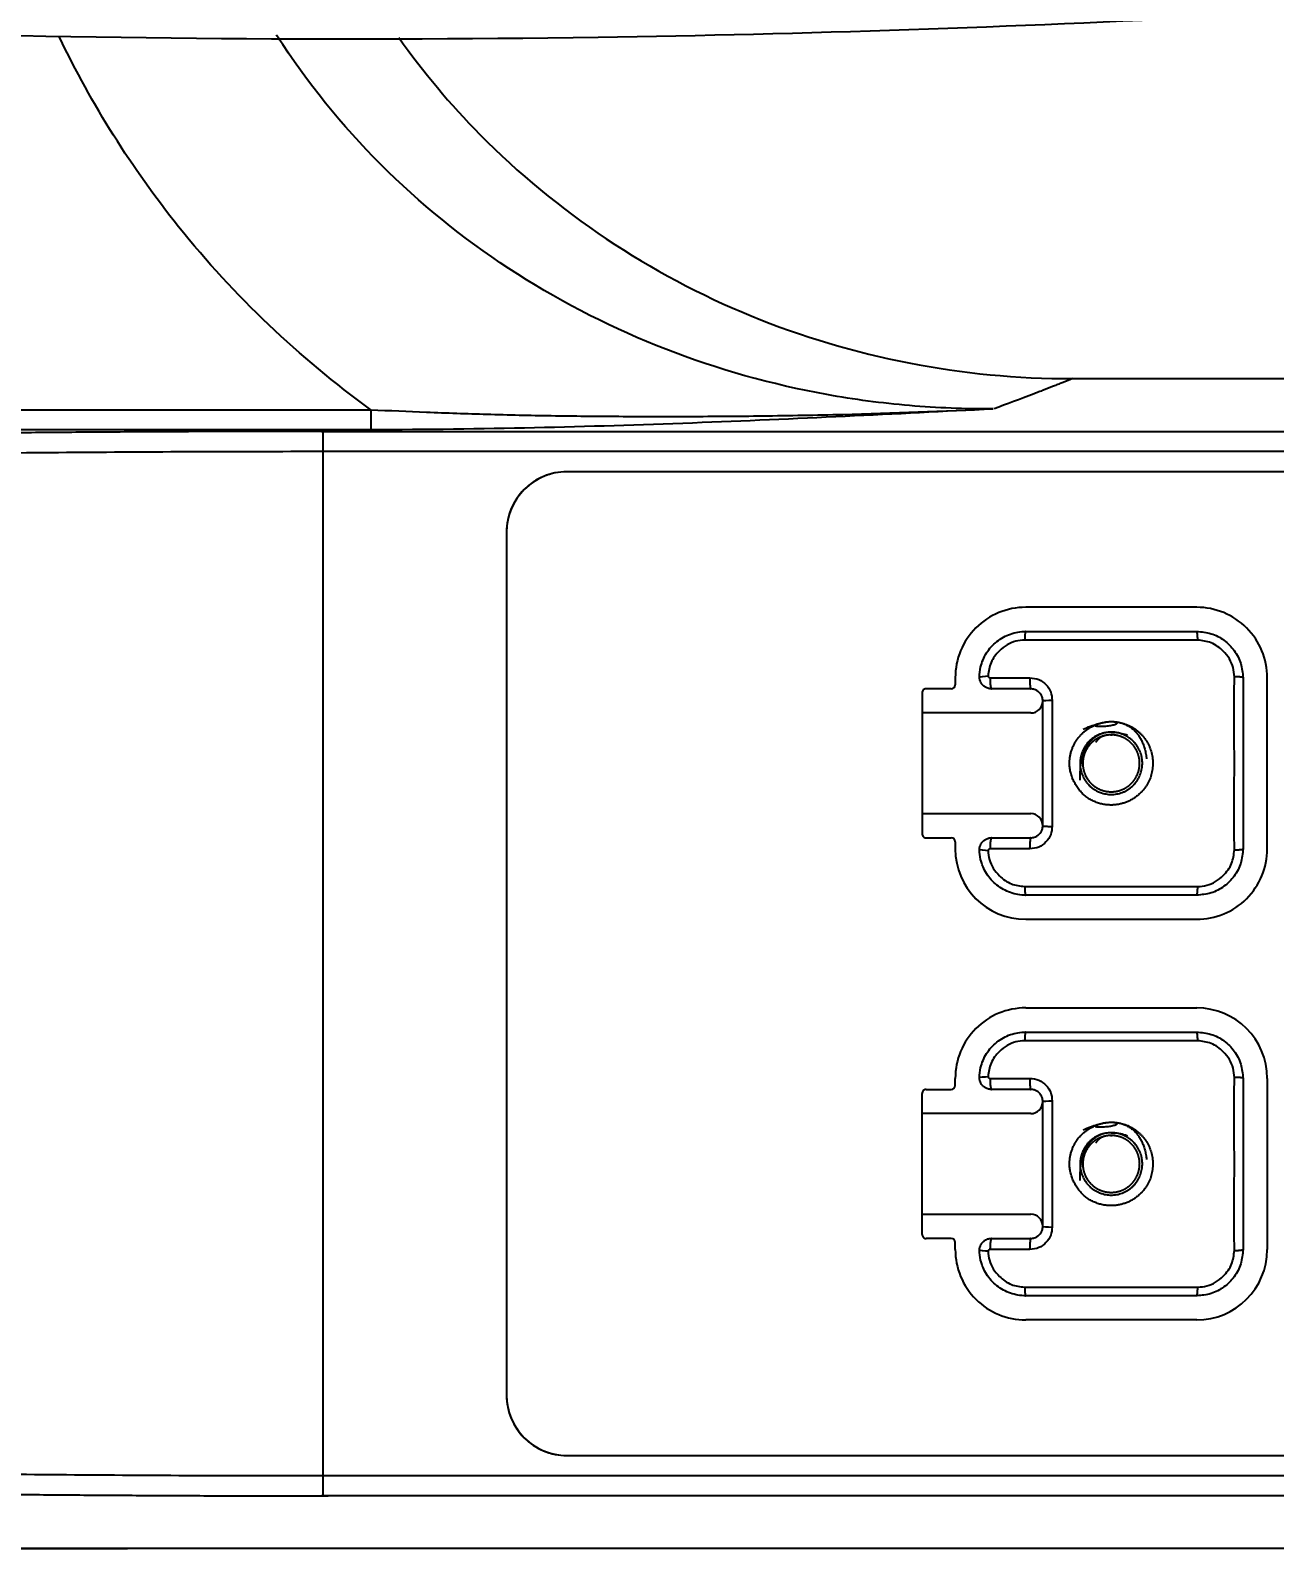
# Model space of a CAD drawing. Header units: millimetres. Extents: x -87 to 534, y -466 to 274.
# Drawn here: x 151.9 to 213.8, y -261.8 to -186.4 of the extents above; entities that cross this region are included whole.
import ezdxf

# ---------------------------------------------------------------- set-up
doc = ezdxf.new("R2010")
doc.units = ezdxf.units.MM
doc.header["$MEASUREMENT"] = 0
doc.layers.add('1', color=7, linetype='Continuous')
doc.layers.add('______', color=7, linetype='Continuous')
doc.styles.add('______', font='gulim_1.ttc')
doc.dimstyles.new('____ ______ 01', dxfattribs={"dimscale": 10, "dimtxt": 1, "dimasz": 1, "dimexe": 0.5, "dimexo": 0.5, "dimgap": 0.09, "dimtad": 1, "dimtoh": 1, "dimzin": 1, "dimdsep": 46, "dimtxsty": '______', "dimcen": 0.5, "dimazin": 0, "dimtfac": 1, "dimtdec": 4, "dimtix": 1, "dimtmove": 0, "dimatfit": 3, "dimfxl": 0, "dimtolj": 1, "dimtzin": 1, "dimarcsym": 0})

# ---------------------------------------------------------------- blocks, each defined once
blk = doc.blocks.new('*D2')
at = {"layer": '______', "color": 0, "lineweight": -2}
for p, q in [((141.5493859263009, 192.1530014738186), (-79.45061407369911, 192.1530014738186)), ((-74.45061407369911, 182.1530014738186), (-74.45061407369914, -251.7967063553381)), ((341.8680681089468, -261.7967063553381), (-79.45061407369914, -261.7967063553381))]:
    blk.add_line(p, q, dxfattribs=at)
at = {"layer": '______', "color": 0}
for points in [[(-72.78394740703244, 182.1530014738186), (-76.11728074036579, 182.1530014738186), (-74.45061407369911, 192.1530014738186)], [(-76.11728074036581, -251.7967063553381), (-72.78394740703247, -251.7967063553381), (-74.45061407369914, -261.7967063553381)]]:
    blk.add_solid(points, dxfattribs=at)
at = {"layer": 'Defpoints', "color": 0}
for p in [(146.5493859263009, 192.1530014738186), (-74.45061407369914, -261.7967063553381), (346.8680681089468, -261.7967063553381)]:
    blk.add_point(p, dxfattribs=at)
at = {"layer": '______', "color": 0, "insert": (-80.48061407369913, -34.82185244075973), "char_height": 10, "attachment_point": 5, "rotation": 90, "style": '______'}
blk.add_mtext('\\A1;453.95', dxfattribs=at)

msp = doc.modelspace()

# ---------------------------------------------------------------- linework, layer by layer
at = {"layer": '1', "color": 157}
for p, q in [((203.7347176434621, -203.6805548014263), (346.8680385927501, -203.680343400122)), ((113.2511983052668, -205.2249609704215), (168.8751382047697, -205.2249327204488)), ((168.8751319393809, -205.2249327203865), (168.8751319393809, -206.2194546157566)), ((168.8751330974246, -206.2194546158087), (113.251193197922, -206.2194828657815)), ((166.485718953915, -206.3005455109568), (342.0222379503512, -206.3004563604599)), ((166.4857201280333, -206.3005455109021), (166.4857201280333, -207.305012625224)), ((342.0222327919321, -207.3049234747706), (166.4857137954962, -207.3050126252675)), ((166.4857137954964, -207.3050126252675), (166.4857396296468, -258.1722203523585)), ((342.0222092003742, -208.3049234747848), (178.6144397486987, -208.3050064654008)), ((175.6144412723811, -211.3050079890155), (175.6144630435365, -254.1722157161146)), ((175.6144450329275, -211.3050079890295), (175.6144668040833, -254.1722157161284)), ((209.9125857426088, -215.037628692659), (201.4125857427759, -215.0375754182476)), ((197.9125638062976, -218.5375574340165), (197.9125616126701, -218.8875534816495)), ((213.4125105316064, -227.0376506289456), (213.4125638060177, -218.5376506291125)), ((196.2625591056712, -219.2875431401385), (196.2625152326264, -226.2875431400005)), ((197.7125603591585, -219.0875522281297), (196.462560359183, -219.0875443936575)), ((201.6625528379991, -220.2875769850389), (196.2625528380934, -220.2875431401187)), ((196.2625215002045, -225.2875431400205), (201.6625215000868, -225.2875769849406)), ((196.4625139791071, -226.4875443935125), (197.7125139790824, -226.4875522279847)), ((197.9125127255631, -226.6875534814965), (197.9125105318863, -227.0375574338495)), ((201.4124885953199, -230.5375754179427), (209.9124885951528, -230.537628692354)), ((201.4126779853775, -234.9375754192165), (209.9126779852108, -234.9376286936279)), ((196.4626526017846, -238.9875443946263), (197.7126526017601, -238.9875522290986)), ((197.9126538552716, -238.7875534826185), (197.912656048924, -238.4375534826255)), ((213.4126560486195, -238.4376506300815), (213.4126027742082, -246.9376506299145)), ((196.2626074752284, -246.1875431409695), (196.262651348273, -239.1875431411075)), ((201.6626450806009, -240.1875769860078), (196.2626450806952, -240.1875431410876)), ((196.2626137428063, -245.1875431409894), (201.6626137426883, -245.1875769859097)), ((197.7126062216842, -246.3875522289536), (196.4626062217089, -246.3875443944813)), ((197.9126027745124, -246.9375534824585), (197.9126049681647, -246.5875534824655)), ((209.9125808377546, -250.4376286933239), (201.4125808379213, -250.4375754189125)), ((178.6144645671002, -257.1722141924965), (342.0222340187761, -257.1721312018806)), ((166.4857396296468, -258.172220352368), (342.0222586260829, -258.172131201871)), ((166.4857459621835, -258.172220352312), (166.4857459621835, -259.1766003194424)), ((342.0222648047882, -259.1765983161995), (166.4857458083518, -259.1766874666964)), ((346.868068108947, -261.7967063553344), (156.7836775927856, -261.7966186874444))]:
    msp.add_line(p, q, dxfattribs=at)
for centre, radius, start, end in [((178.6144412741255, -211.3050064653448), 3, 90, 179.9999999998643), ((178.6144450364525, -211.3050064570767), 3, 90.00038820480353, 180.0003882048611), ((201.4125638062537, -218.5375754181786), 3.50000000000004, 89.9996408942531, 179.9997055952708), ((209.9125638060864, -218.5376286925896), 3.499999999999947, 359.9996408942271, 89.99964089423868), ((196.4625591078493, -219.2875443850132), 0.2, 89.99999998876373, 180.0000000001629), ((197.7125616147578, -218.887552219509), 0.2, 270.0000000112688, 359.9999999999918), ((201.6625566003077, -219.6875769763946), 0.600000000000001, 270.0000000011155, 0), ((201.662517741325, -225.887576976029), 0.600000000000001, 9.282130782383217e-10, 90.00000000112091), ((196.4625152348046, -226.2875443846012), 0.2, 179.9999999998616, 270.0000000112444), ((197.7125127276508, -226.6875522190495), 0.2, 0, 89.99999998876373), ((201.4125105318421, -227.0375754180113), 3.500000000000383, 179.9997055952643, 269.9996408942415), ((209.9125105316753, -227.0376286924236), 3.500000000000065, 269.9996408942401, 359.9996408942457), ((201.4126560488553, -238.4375754191476), 3.500000000000136, 89.9996408942531, 179.999899698766), ((209.9126560486879, -238.437628693559), 3.500000000000593, 359.9996408942401, 89.99964089423774), ((196.4626513504511, -239.1875443852005), 0.2, 89.99999998876373, 180.0000000001629), ((197.7126538573596, -238.7875522196962), 0.2, 270.000000011163, 359.9999999999756), ((201.6626488429092, -239.5875769765819), 0.600000000000001, 270.0000000011155, 0), ((201.6626099839268, -245.7875769762163), 0.600000000000001, 9.309271515665037e-10, 90.00000000112091), ((196.4626074774064, -246.1875443847886), 0.2, 179.9999999998616, 270.0000000112526), ((197.7126049702524, -246.5875522192368), 0.2, 0, 89.99999998876373), ((201.4126027744437, -246.9375754189808), 3.499999999999718, 179.9996408942466, 269.9996408942466), ((209.9126027742764, -246.9376286933912), 3.500000000000571, 269.9996408942531, 359.9996408942271), ((178.6144630452811, -254.1722141924326), 3, 179.9999999998632, 269.9999999999968), ((178.6144668076083, -254.1722141824907), 3, 180.0003882048882, 270.0003882048117)]:
    msp.add_arc(centre, radius, start, end, dxfattribs=at)
for points, knots in [([(37.49283786853323, -176.2803393062626), (41.38071698081365, -176.8956650343741), (49.8514534905371, -178.2363091130499), (63.68432851760429, -180.1465692462733), (79.68766161807298, -182.0730162212828), (97.8901902098346, -183.8672758031448), (118.3145301913648, -185.3906260115759), (145.9328600595363, -186.7125009450546), (177.1030853798648, -187.012390818956), (207.9960326538871, -185.9656342104875), (229.709245838226, -184.5607000654041), (241.1069177321956, -183.537918781286), (245.2597330259132, -183.1652618213096)], [0, 0, 0, 0, 0.05764812052038217, 0.12560113756277, 0.2038093671850909, 0.2922419417324157, 0.3908988920902773, 0.4998269024150066, 0.6904173447171327, 0.8374524174707918, 0.9407747395289356, 1, 1, 1, 1]), ([(168.8751382047699, -205.2249327204505), (165.2936332732356, -202.6263587085984), (162.1006288241247, -199.6029651733255), (156.9888909861397, -193.2314284488867), (154.9995926431457, -190.0685288889908), (153.3985337468121, -186.7134044015997)], [0, 0, 0, 0, 0.5446715911148787, 0.5446715911148787, 1, 1, 1, 1]), ([(199.7783642184982, -205.1848232093365), (199.035374946106, -205.1862138760121), (198.3926827154132, -205.1767565950133), (197.0153071909031, -205.1217116931605), (196.3272682997153, -205.0783696080792), (194.2651165517661, -204.9006050368633), (192.8919290747683, -204.7183392370521), (188.787260143672, -203.9739909514801), (186.0958677821541, -203.2172329100038), (178.3966055016592, -200.2273357994676), (173.6275193071826, -197.2018782221594), (167.7817120598274, -191.5043828922318), (166.0062206055838, -189.3710403955952), (164.3888738924957, -186.9298672516861), (164.2845180681879, -186.7697609629179), (164.1814454875926, -186.6089937536876)], [0, 0, 0, 0, 0.04931083697237463, 0.04931083697237463, 0.09862167394474926, 0.09862167394474926, 0.1972433478894983, 0.1972433478894983, 0.3944866957789969, 0.3944866957789969, 0.7889733915579944, 0.7889733915579944, 0.9862167394474929, 0.9862167394474929, 1, 1, 1, 1]), ([(170.254216693716, -186.7349557373334), (171.4697071548694, -188.4469657817478), (172.820314326736, -190.0601541262386), (178.09342969307, -195.4121475560787), (182.7405217283517, -198.5029055814684), (190.2880529035219, -201.5920079911633), (192.9410043537991, -202.3815060710123), (198.2799115219173, -203.4195401299336), (200.9878477148345, -203.6805588584181), (203.7347176435815, -203.6805548014241)], [0, 0, 0, 0, 0.1616320366962428, 0.1616320366962428, 0.5808160183481217, 0.5808160183481217, 0.7904080091740608, 0.7904080091740608, 1, 1, 1, 1]), ([(203.73471764335, -203.6805548014265), (203.5564559779377, -203.7515964362295), (203.3047349900194, -203.8516802007405), (203.0384856469655, -203.9571068891835), (202.9302556019818, -203.9998602477646), (202.8594081978429, -204.0278225961836), (202.8330617259098, -204.0382149476756), (202.6202691391175, -204.1220483019125), (202.3727792904876, -204.2190985763925), (202.1370813251397, -204.3108242249596), (201.9825697667479, -204.3707914071375), (201.9199220849432, -204.3950519846285), (201.1284446963361, -204.7004677052685), (200.4639625909981, -204.9490489315496), (199.8385338368612, -205.1747307435505)], [0, 0, 0, 0, 0.12499999999999, 0.187499999999988, 0.218749999999986, 0.218749999999986, 0.249999999999985, 0.249999999999985, 0.37499999999998, 0.43749999999998, 0.43749999999998, 0.49999999999998, 0.49999999999998, 1, 1, 1, 1]), ([(199.8035556954376, -205.1846088718125), (194.9478985267272, -205.4394182846186), (189.9975318319866, -205.6900750067855), (179.7049806580603, -206.0785176571076), (174.3940284132473, -206.2194518129036), (168.8751330974246, -206.2194546158084)], [0, 0, 0, 0, 0.5, 0.5, 1, 1, 1, 1]), ([(168.8751382047697, -205.2249327204505), (169.7958847701334, -205.2657078009104), (171.7232570844153, -205.351061104574), (174.7169538123421, -205.4560443348299), (177.9101338945065, -205.5250442238035), (181.2690836497404, -205.5575104112911), (184.767072056502, -205.5590816501831), (188.4763812158485, -205.5337376413734), (193.5265244595405, -205.4422860610132), (197.3165074325584, -205.2867397089401), (199.8002085151099, -205.1848050443833)], [0, 0, 0, 0, 0.08524231690650895, 0.1784352913072783, 0.2786956241390314, 0.3854622505350107, 0.4984806575150974, 0.6169115386495482, 0.7489494720839254, 1, 1, 1, 1]), ([(166.4857137954964, -207.3050126252675), (164.3630244180863, -207.3074364712508), (160.1135860841662, -207.3122887987493), (153.7421920815468, -207.3514213174486), (147.3763448521031, -207.4138463878897), (141.025115875203, -207.5019060754796), (134.6970494573054, -207.6148228362217), (128.4029533518833, -207.7533601702698), (122.1453908378126, -207.9152371135476), (118.0245286039817, -208.0441751875219), (115.9620590958768, -208.1087080039365)], [0, 0, 0, 0, 0.1241556285488075, 0.2485487009743283, 0.3731811336089408, 0.498054831764091, 0.6231716897279023, 0.748533590764491, 0.8741424071149564, 1, 1, 1, 1]), ([(199.1128037767064, -218.5043518347235), (199.1151897399814, -218.3391937631835), (199.135591382631, -218.1732263839195), (199.2314574450929, -217.7646297915395), (199.3326172432028, -217.5233375810016), (199.6052948837455, -217.0922286644616), (199.7807756645841, -216.8966778787576), (200.1817381886601, -216.5777168798445), (200.4130393349865, -216.4502847929405), (200.897273646536, -216.2814415028035), (201.1568241672658, -216.2375738152655), (201.4125782216825, -216.2375754182235)], [0, 0, 0, 0, 0.138301791101596, 0.138301791101596, 0.35270572458156, 0.35270572458156, 0.567786413846654, 0.567786413846654, 0.784044697733589, 0.784044697733589, 1, 1, 1, 1]), ([(209.9125782215156, -216.2376286926346), (210.1532980394413, -216.2596143104477), (210.6343644636884, -216.3035514596085), (211.287581279473, -216.6486830623708), (211.8016157301831, -217.1627621788199), (212.1466690664324, -217.8159514296991), (212.19058810407, -218.2969610546097), (212.2125638060413, -218.5376431080185)], [0, 0, 0, 0, 0.200217373791318, 0.4001243308999207, 0.5999224976277435, 0.7998138294808909, 1, 1, 1, 1]), ([(201.3627497463244, -216.6666470002285), (201.2120513375587, -216.6782319451335), (200.9080565566956, -216.7016015534559), (200.4736255539178, -216.8942077737462), (200.035460176302, -217.2343075510654), (199.6415541092003, -217.7547654180762), (199.5747232473527, -218.2197747969319), (199.5420963907213, -218.4467925835766)], [0, 0, 0, 0, 0.1619601804560027, 0.3267124714156578, 0.5007811758271861, 0.7562811468579753, 1, 1, 1, 1]), ([(209.9624008037561, -216.6667008992005), (209.2465069815169, -216.6667042169677), (207.8159654808096, -216.6667108467269), (205.6625751266406, -216.6667283395368), (203.5091848375266, -216.6666838536503), (202.0786434877398, -216.6666592918343), (201.3627497463244, -216.6666470002285)], [0, 0, 0, 0, 0.2502177766868658, 0.5000000036955395, 0.7497822288636045, 1, 1, 1, 1]), ([(211.7834919667262, -218.4878148899676), (211.7712295272531, -218.3344492594165), (211.7464884904625, -218.0250145244988), (211.5473297026974, -217.5855400131884), (211.19777013971, -217.1441989724926), (210.6650944356481, -216.7513895224715), (210.1922158676134, -216.6943982063649), (209.9624008037561, -216.6667008992005)], [0, 0, 0, 0, 0.1625336521278548, 0.3279323886365765, 0.5010454991213301, 0.7575122489525149, 1, 1, 1, 1]), ([(199.712560359068, -219.0875647632857), (199.7067769631153, -219.0875147684426), (199.692296190201, -219.087389588708), (199.6637698183486, -219.0858847874814), (199.627038586533, -219.0819891183712), (199.5814312704524, -219.073716882586), (199.5149262088753, -219.0561597830714), (199.4164597718684, -219.0152673314416), (199.2686259851093, -218.9084792578535), (199.1706317057246, -218.76633138129), (199.1283548526258, -218.6336198585818), (199.1180855041489, -218.5717345040102), (199.1151096190329, -218.5433077539974), (199.1136037975293, -218.5252355384562), (199.113092219437, -218.5116229831559), (199.1127513501749, -218.5025528103949)], [0, 0, 0, 0, 0.02501925315094311, 0.06264453036731933, 0.1253253652591359, 0.1878827546302493, 0.2509391035412958, 0.3757993349748837, 0.5008259549066831, 0.7496883300539448, 0.8743040172887301, 0.9372795054625006, 0.953063936768059, 0.9687260626055493, 1, 1, 1, 1]), ([(199.5420963907213, -218.4467925835766), (199.5424441498371, -218.4504257559865), (199.5429893045259, -218.4540423830836), (199.5460609593622, -218.4689188134255), (199.5504128166922, -218.4799428358615), (199.562374009849, -218.4995915090195), (199.5701535604808, -218.5084898732586), (199.587939463752, -218.5229174350535), (199.5981761175904, -218.5286646781725), (199.6197216323458, -218.5363169783905), (199.6313289591985, -218.5383248740505), (199.6428077512501, -218.5383249428345)], [0, 0, 0, 0, 0.0723704031381844, 0.0723704031381844, 0.304743861012669, 0.304743861012669, 0.537392569969741, 0.537392569969741, 0.768645350008716, 0.768645350008716, 1, 1, 1, 1]), ([(199.6428077512501, -218.5383249428345), (199.9728715040596, -218.5383269205955), (200.3035019199046, -218.5383288941665), (200.9611782332249, -218.5383328039745), (201.2882559887321, -218.5383347404795), (201.6156682882993, -218.5383366724915)], [0, 0, 0, 0, 0.503382718460658, 0.503382718460658, 1, 1, 1, 1]), ([(201.6156682882995, -218.5383366724916), (201.7724217127625, -218.5550885122479), (202.073764468485, -218.5872922460603), (202.4376886935884, -218.8655922875561), (202.6862811608917, -219.2273561932055), (202.7148106940597, -219.5134122277201), (202.7285567192362, -219.6512389993385)], [0, 0, 0, 0, 0.2665888841879366, 0.512490424252815, 0.7651094091676375, 1, 1, 1, 1]), ([(211.7834380677441, -227.0874659474075), (211.7793557289915, -226.3508338037221), (211.7714278301271, -224.9202947206998), (211.7871362462442, -222.7877537398011), (211.7713384047463, -220.6551165892672), (211.7793606290593, -219.2245417162701), (211.7834919667262, -218.4878148899664)], [0, 0, 0, 0, 0.257463342756519, 0.4999936228903013, 0.7425034380983243, 1, 1, 1, 1]), ([(202.2625565985222, -219.6875807455972), (202.2553421203243, -219.6178827812274), (202.2389989265621, -219.4599936996833), (202.0934708974314, -219.2417564791601), (201.8786624810891, -219.1066923870192), (201.7218815335391, -219.0928242639126), (201.6625603590808, -219.0875769850622)], [0, 0, 0, 0, 0.2206009930065319, 0.4997346549278792, 0.8107147056180439, 1, 1, 1, 1]), ([(202.262516384458, -225.8875807327365), (202.2625284619289, -224.4710469610956), (202.262540598799, -223.0475463684535), (202.2625582228802, -220.9804657168226), (202.2625637398069, -220.3334003678245), (202.262569246112, -219.6875807456966)], [0, 0, 0, 0, 0.687066960250158, 0.687066960250158, 1, 1, 1, 1]), ([(202.7285695151033, -219.6512389358985), (202.7285626836488, -220.1735941918398), (202.7285524111471, -220.9590630913201), (202.7285579070565, -222.0052697490744), (202.7285436574537, -222.7946922494624), (202.7285047049627, -223.5774197277229), (202.7285398260569, -224.6234025677425), (202.7285255842646, -225.4018802204478), (202.7285160337005, -225.9239283263075)], [0, 0, 0, 0, 0.2500750016760859, 0.3760393604159961, 0.5000503447612966, 0.627307272844951, 0.7500717822754813, 1, 1, 1, 1]), ([(204.2664685675391, -221.0905304920157), (205.4305491756236, -220.5733467542307), (206.4832059368939, -220.8376127772116), (207.1552621156432, -221.2876287836148), (207.6987609586129, -222.0376239721372), (207.791728191472, -222.9946507201196), (207.4577247832071, -223.9623226478502), (206.7492001299606, -224.6736519889923), (205.5618214782344, -224.9659527822162), (204.1594188354529, -224.5299499204344), (203.4636306716375, -223.1659447129097), (203.6871372562032, -222.0237227164636), (204.2664685675391, -221.0905304920157), (205.4305491756236, -220.5733467542307), (206.4832059368939, -220.8376127772116)], [-0.2527333286828688, -0.1888053997807537, -0.1293408536768149, 0, 0.07435234702878012, 0.1162101540631449, 0.1878563768523178, 0.2841179708063063, 0.326975171234537, 0.4258659525530599, 0.5029466478575645, 0.6041609862773141, 0.7472666713171312, 0.8111946002192463, 0.8706591463231851, 1, 1.07435234702878, 1.116210154063145, 1.187856376852318]), ([(206.0680671626415, -221.238714887285), (205.2570704634977, -221.2387098044254), (204.8540679827695, -221.4056359384836), (204.2806031231971, -221.9790936097729), (204.1136719375427, -222.382093913622), (204.1136668546073, -223.1930907814814), (204.2805929885271, -223.5960931777986), (204.8540506596719, -224.1695580375138), (205.2570510479236, -224.3364892232657), (206.0680477470678, -224.3364943063668), (206.4710502279117, -224.1695681724279), (207.0445150877376, -223.5961105011386), (207.2114462734839, -223.1931101127716), (207.2114513564688, -222.3821134134702), (207.0445252224085, -221.9791109326252), (206.4710675510087, -221.4056460729109), (206.0680671626415, -221.238714887285), (205.2570704634977, -221.2387098044254)], [-0.2499999996272069, -0.1249999998136034, 0, 0, 0.1250000013047757, 0.1250000013047757, 0.2500000011183792, 0.2500000011183792, 0.3750000009319827, 0.3750000009319827, 0.5000000007455861, 0.5000000007455861, 0.6250000005591896, 0.6250000005591896, 0.7500000003727931, 0.7500000003727931, 0.8750000001863966, 0.8750000001863966, 1, 1, 1.125000001304776, 1.250000001118379]), ([(205.7596959970419, -221.3737936863993), (205.5036225879498, -221.3737920253931), (205.3426149200282, -221.4024665088853), (205.0431304186664, -221.5085449761129), (204.900241126365, -221.5873674488696), (204.6507697105872, -221.7867937017334), (204.5419138305906, -221.9114629717041), (204.3778056922101, -222.1809450811975), (204.3180395703605, -222.3282271946553), (204.2478428996596, -222.6369554032003), (204.2394261722407, -222.8034479525184), (204.2800273421967, -223.1173994767186), (204.3260806294179, -223.269527283243), (204.4643800993185, -223.5531356736112), (204.560484324292, -223.6877984590881), (204.7882620312675, -223.9096180754392), (204.9218601242715, -224.0007174515683), (205.2073908864425, -224.1337950044269), (205.3634515157539, -224.1775854741293), (205.6799444154149, -224.2106351181055), (205.844821689172, -224.1982998596189), (206.1508652924226, -224.1218265840077), (206.2969559659632, -224.0589757079239), (206.5638324522336, -223.8884861866899), (206.6867108460517, -223.7758333185619), (206.8782504543983, -223.523880380128), (206.952318995817, -223.3833361952167), (207.0531694756301, -223.0842994925188), (207.0793622094716, -222.9208017177006), (207.0728873711676, -222.6030207605816), (207.0418517673952, -222.444574408558), (206.9322138984735, -222.1492429487963), (206.8518021635236, -222.0082237252273), (206.6496103385589, -221.7624002321834), (206.5236689404928, -221.6555231060713), (206.2521901104415, -221.4949625775341), (206.1039798309318, -221.4370095301156), (205.8573246300234, -221.3843762036221), (205.7596959970419, -221.3737936863993), (205.5036225879498, -221.3737920253931)], [-0.08530163437806026, -0.03269380346243878, 0, 0, 0.0539782245665763, 0.0539782245665763, 0.1078763988556735, 0.1078763988556735, 0.1624757514374379, 0.1624757514374379, 0.2150298546355962, 0.2150298546355962, 0.2700145165787277, 0.2700145165787277, 0.3225497628014213, 0.3225497628014213, 0.377134438018395, 0.377134438018395, 0.4305210949492309, 0.4305210949492309, 0.4840587079955154, 0.4840587079955154, 0.5386006926092578, 0.5386006926092578, 0.5911801297965665, 0.5911801297965665, 0.6461603602078752, 0.6461603602078752, 0.6986689159920579, 0.6986689159920579, 0.753294746281588, 0.753294746281588, 0.8066005915130444, 0.8066005915130444, 0.8602114215655249, 0.8602114215655249, 0.9146983656219397, 0.9146983656219397, 0.9673061965375612, 0.9673061965375612, 1, 1, 1.053978224566576, 1.107876398855673]), ([(202.7285160337005, -225.9239283263066), (202.7147666847177, -226.0617222841893), (202.6862280893133, -226.3477318994844), (202.4377430612194, -226.7095002400213), (202.0738204428485, -226.9878805620123), (201.772424140996, -227.0200695613016), (201.6156150234146, -227.0368167096356)], [0, 0, 0, 0, 0.2348375381393622, 0.4874364229909627, 0.7333257185934536, 1, 1, 1, 1]), ([(201.6625139790049, -226.4875769849167), (201.7217824768154, -226.4823395983148), (201.8782868070352, -226.4685097610062), (202.0930943148931, -226.3337139416243), (202.2388944940883, -226.1155247279397), (202.2552865830312, -225.9573551808214), (202.2625177395398, -225.8875807454751)], [0, 0, 0, 0, 0.1891150546322322, 0.4993770055425171, 0.7791566872635962, 1, 1, 1, 1]), ([(199.1126976371161, -227.0725691898638), (199.1130361439577, -227.0635498302472), (199.1135443177463, -227.0500097726081), (199.1150367692917, -227.0320290989558), (199.1179843313375, -227.0037657371263), (199.1281728049037, -226.9420824461986), (199.1702349505927, -226.8094691937823), (199.268030832267, -226.6672087079412), (199.4158656047866, -226.5601448193847), (199.5144341312805, -226.5191171796203), (199.5810671603203, -226.5014803737126), (199.6268200304039, -226.4931570698249), (199.6633181416512, -226.4892850143915), (199.6918982007951, -226.4877531197861), (199.7063517809315, -226.4876210642389), (199.7125139790051, -226.4875647631403)], [0, 0, 0, 0, 0.0310929394625459, 0.04667739289563606, 0.06244353730060302, 0.1249766434086258, 0.2494278793840906, 0.4984726688744647, 0.6236006686405744, 0.7486978409219331, 0.8115391028735088, 0.8743559374901146, 0.9374892375919385, 0.9733489076012113, 1, 1, 1, 1]), ([(201.4124961164132, -229.3375754179665), (201.1567420619963, -229.3375738150085), (200.8971920911752, -229.2937028739575), (200.4129598961408, -229.1248535138816), (200.1816603472137, -228.9974185275905), (199.780701821395, -228.6784525025755), (199.6052234918297, -228.4828995172086), (199.3325512553256, -228.0517871826455), (199.2313944818591, -227.8104937040725), (199.1355335412266, -227.4018959100285), (199.1151339790056, -227.2359282750396), (199.112750086013, -227.0707701736045)], [0, 0, 0, 0, 0.215955302266403, 0.215955302266403, 0.432213586153339, 0.432213586153339, 0.647294275418436, 0.647294275418436, 0.861698208898402, 0.861698208898402, 1, 1, 1, 1]), ([(199.642754486373, -227.0368037091785), (199.6303024470953, -227.0381453791812), (199.6053958022799, -227.0408289956932), (199.5734387992015, -227.0614904323484), (199.5496852223846, -227.091339658068), (199.5445920821564, -227.1159916878225), (199.54204197848, -227.1283348059966)], [0, 0, 0, 0, 0.2497899207681362, 0.4996313211261547, 0.7494685104873172, 1, 1, 1, 1]), ([(199.54204197848, -227.1283348059965), (199.5573678585524, -227.2793147712441), (199.5882890785433, -227.5839292336824), (199.7914460649035, -228.0138038168891), (200.1414275999773, -228.4444906616468), (200.6696830362498, -228.8262942091768), (201.1359416521841, -228.8816061999822), (201.3626730195381, -228.9085032113785)], [0, 0, 0, 0, 0.1625777452180133, 0.3280139347147976, 0.5009615200618595, 0.7573285017113066, 1, 1, 1, 1]), ([(201.6156150234146, -227.0368167096356), (201.2837429731564, -227.0368145078905), (200.9522143418558, -227.0368123150895), (200.2945623319893, -227.0368079814045), (199.9683827886756, -227.0368058397985), (199.642754486373, -227.0368037091785)], [0, 0, 0, 0, 0.503382719561785, 0.503382719561785, 1, 1, 1, 1]), ([(212.21251053163, -227.0376431078524), (212.1905317723897, -227.2783251079222), (212.1466066346777, -227.7593345171534), (211.8015447013972, -228.4125196289485), (211.2875035834486, -228.9265920786521), (210.6342826276739, -229.271715083953), (210.1532159875969, -229.3156461323149), (209.9124961162461, -229.3376286923783)], [0, 0, 0, 0, 0.2001863527847915, 0.4000777759086126, 0.5998759426362913, 0.7997828084740928, 1, 1, 1, 1]), ([(209.9623240769697, -228.9085571103795), (210.1149612968616, -228.8966466054519), (210.4229472486359, -228.8726140123608), (210.8623187182102, -228.6744705057051), (211.3035216540652, -228.3252139404116), (211.6970108530354, -227.791587664065), (211.7550951871635, -227.3183751326294), (211.7834380677441, -227.0874659474075)], [0, 0, 0, 0, 0.1617439626081687, 0.3263612132273712, 0.5005421035021355, 0.7562841043472387, 1, 1, 1, 1]), ([(201.3626730195381, -228.9085032113784), (202.0785341962239, -228.9084998105557), (203.5090104755086, -228.9084930148299), (204.9453535381097, -228.9084821801209), (206.3797027376918, -228.908490011328), (207.8160384066523, -228.9085205069736), (209.2465072513883, -228.9085449026225), (209.9623240769697, -228.9085571103795)], [0, 0, 0, 0, 0.2502177742280365, 0.5000000032768019, 0.5000025908673574, 0.7497977257446768, 1, 1, 1, 1]), ([(199.112896019308, -238.4043518356915), (199.1152819825832, -238.2391937641536), (199.1356836252326, -238.0732263848886), (199.2315496876945, -237.6646297925085), (199.3327094858043, -237.4233375819705), (199.6053871263471, -236.9922286654305), (199.7808679071859, -236.7966778797265), (200.1818304312619, -236.4777168808146), (200.4131315775883, -236.3502847939095), (200.8973658891377, -236.1814415037725), (201.1569164098673, -236.1375738162345), (201.4126704642842, -236.1375754191924)], [0, 0, 0, 0, 0.138301791101536, 0.138301791101536, 0.35270572458156, 0.35270572458156, 0.567786413846616, 0.567786413846616, 0.78404469773359, 0.78404469773359, 1, 1, 1, 1]), ([(201.3628419889262, -236.5666470011976), (201.2121435809486, -236.5782319461093), (200.9081488011636, -236.6016015544851), (200.4737177993429, -236.7942077748452), (200.0355524212728, -237.134307552293), (199.6416463525156, -237.6547654189369), (199.5748154901485, -238.119774798143), (199.5421886333229, -238.3467925845455)], [0, 0, 0, 0, 0.1619601796914101, 0.3267124704229862, 0.5007811751744377, 0.7562811469828947, 1, 1, 1, 1]), ([(209.9624930463578, -236.5667009001695), (209.2465992241187, -236.5667042179366), (207.8160577234114, -236.566710847696), (205.6626673692422, -236.5667283405057), (203.5092770801284, -236.5666838546194), (202.0787357303416, -236.5666592928034), (201.3628419889262, -236.5666470011976)], [0, 0, 0, 0, 0.2502177766868687, 0.5000000036955398, 0.7497822288636059, 1, 1, 1, 1]), ([(209.9126704641174, -236.1376286936037), (210.1533902820433, -236.1596143114167), (210.6344567062906, -236.2035514605775), (211.2876735220755, -236.5486830633403), (211.8017079727852, -237.0627621797895), (212.1467613090344, -237.7159514306687), (212.1906803466718, -238.1969610555789), (212.2126560486431, -238.4376431089875)], [0, 0, 0, 0, 0.200217373791495, 0.400124330900186, 0.5999224976280086, 0.7998138294810744, 1, 1, 1, 1]), ([(211.783584209328, -238.3878148909355), (211.7713217698711, -238.2344492600469), (211.7465807331341, -237.9250145247056), (211.5474219455341, -237.4855400130278), (211.1978623827015, -237.0441989725144), (210.6651866784205, -236.6513895231609), (210.1923081104142, -236.5943982072597), (209.9624930463578, -236.5667009001695)], [0, 0, 0, 0, 0.1625336524440901, 0.327932389001759, 0.5010454992827459, 0.7575122488063148, 1, 1, 1, 1]), ([(199.7126526031957, -238.9875647642548), (199.7068692070575, -238.9875147694227), (199.6923884336773, -238.9873895897155), (199.6638620615927, -238.9858847885017), (199.6271308299006, -238.9819891194479), (199.5815235138248, -238.9737168837271), (199.515018452264, -238.9561597843123), (199.4165520151555, -238.9152673328065), (199.2687182280845, -238.8084792592599), (199.1707239484736, -238.6663313825968), (199.1284470952646, -238.5336198597251), (199.1181777467625, -238.4717345050682), (199.1152018616399, -238.443307755022), (199.1136960401304, -238.4252355394258), (199.1131844620377, -238.4116229840911), (199.1128435927753, -238.4025528113078)], [0, 0, 0, 0, 0.025019253146305, 0.06264453035702541, 0.1253253652370488, 0.1878827545960995, 0.2509391035034327, 0.3757993349474124, 0.5008259548833487, 0.7496883300465519, 0.8743040172900196, 0.9372795054661255, 0.9530639367727691, 0.9687260626113898, 1, 1, 1, 1]), ([(199.5421886333229, -238.3467925845455), (199.5425363924387, -238.3504257569555), (199.5430815471279, -238.3540423840525), (199.5461532019642, -238.3689188143945), (199.550505059294, -238.3799428368305), (199.5624662524506, -238.3995915099886), (199.5702458030828, -238.4084898742275), (199.5880317063538, -238.4229174360225), (199.5982683601922, -238.4286646791415), (199.6198138749476, -238.4363169793595), (199.6314212018001, -238.4383248750196), (199.6428999938516, -238.4383249438035)], [0, 0, 0, 0, 0.0723704031381831, 0.0723704031381831, 0.30474386101268, 0.30474386101268, 0.537392569969722, 0.537392569969722, 0.768645350008716, 0.768645350008716, 1, 1, 1, 1]), ([(199.6428999938516, -238.4383249438035), (199.9729637466617, -238.4383269215635), (200.3035941625064, -238.4383288951356), (200.9612704758267, -238.4383328049435), (201.2883482313339, -238.4383347414486), (201.6157605309013, -238.4383366734605)], [0, 0, 0, 0, 0.503382718460657, 0.503382718460657, 1, 1, 1, 1]), ([(201.6157605309013, -238.4383366734615), (201.7725140791822, -238.4550885336528), (202.0738570504996, -238.487292304352), (202.4377814159693, -238.7655927102472), (202.6863738156371, -239.1273570441306), (202.7149030703481, -239.4134133157455), (202.7286489618291, -239.5512402063176)], [0, 0, 0, 0, 0.2665889034066288, 0.5124904230483142, 0.7651094005525192, 1, 1, 1, 1]), ([(202.2626488411242, -239.5875807465662), (202.255434362909, -239.5178827821112), (202.2390911691282, -239.3599937005617), (202.0935631400562, -239.1417564802424), (201.8787547238871, -239.0066923880622), (201.7219737763257, -238.9928242649136), (201.6626526016826, -238.9875769860314)], [0, 0, 0, 0, 0.2206009932667438, 0.499734654923831, 0.8107147050408364, 1, 1, 1, 1]), ([(211.7835303103459, -246.9874659483775), (211.7794479715947, -246.2508338047141), (211.7715200727325, -244.820294721732), (211.7872284888465, -242.6877537408553), (211.7714306473449, -240.5551165902989), (211.7794528716599, -239.1245417172613), (211.783584209328, -238.3878148909355)], [0, 0, 0, 0, 0.2574633427487632, 0.499993622876195, 0.7425034380906508, 1, 1, 1, 1]), ([(202.2626086270598, -245.7875807337056), (202.2626207045305, -244.3710469620635), (202.262632841401, -242.9475463694215), (202.2626504654818, -240.8804657177915), (202.2626559824084, -240.2334003687936), (202.262661488714, -239.5875807466655)], [0, 0, 0, 0, 0.687066960250158, 0.687066960250158, 1, 1, 1, 1]), ([(202.7286617576942, -239.5512401431586), (202.7286549262431, -240.07359529932), (202.7286446537464, -240.8590640483859), (202.7286501496405, -241.9052705050805), (202.7286359000445, -242.694692852079), (202.7285969475909, -243.477420179821), (202.7286320686403, -244.5234028180536), (202.7286178268591, -245.3018803220773), (202.7286082763023, -245.8239283272756)], [0, 0, 0, 0, 0.2500750016803462, 0.376039360242895, 0.500050344764466, 0.6273072721685745, 0.7500717822792967, 1, 1, 1, 1]), ([(204.2665608737166, -240.9905304845619), (205.430641465523, -240.4733467434548), (206.4832982170822, -240.7376127915364), (207.1553543752798, -241.1876288104096), (207.6988532108267, -241.9376239896864), (207.7918204430557, -242.8946507912566), (207.457816960313, -243.8623227346209), (206.7492922959223, -244.5736520191322), (205.5619136880948, -244.8659527780479), (204.1595110788217, -244.429949892807), (203.4637229070149, -243.0659446816023), (203.6872295071694, -241.9237226618767), (204.2665608737166, -240.9905304845619), (205.430641465523, -240.4733467434548), (206.4832982170822, -240.7376127915364)], [-0.2527333266419115, -0.1888053956729543, -0.1293408482566715, 0, 0.07435235352424696, 0.1162101560869302, 0.187856375368227, 0.2841179758117062, 0.3269751828154087, 0.4258659596879913, 0.5029466483727211, 0.6041609874172349, 0.7472666733580885, 0.8111946043270457, 0.8706591517433285, 1, 1.074352353524247, 1.11621015608693, 1.187856375368227]), ([(206.068159405243, -241.1387148882541), (205.2571627060993, -241.1387098053943), (204.8541602253708, -241.3056359394525), (204.2806953657996, -241.879093610742), (204.1137641801442, -242.2820939145911), (204.1137590972089, -243.0930907824504), (204.2806852311289, -243.4960931787675), (204.8541429022739, -244.0695580384828), (205.2571432905256, -244.2364892242347), (206.0681399896698, -244.2364943073358), (206.4711424705138, -244.069568173397), (207.0446073303397, -243.4961105021076), (207.2115385160855, -243.0931101137405), (207.2115435990704, -242.282113414439), (207.0446174650101, -241.879110933594), (206.4711597936107, -241.30564607388), (206.068159405243, -241.1387148882541), (205.2571627060993, -241.1387098053943)], [-0.249999999627201, -0.1249999998136005, 0, 0, 0.1250000013047965, 0.1250000013047965, 0.250000001118397, 0.250000001118397, 0.3750000009319975, 0.3750000009319975, 0.500000000745598, 0.500000000745598, 0.6250000005591985, 0.6250000005591985, 0.750000000372799, 0.750000000372799, 0.8750000001863995, 0.8750000001863995, 1, 1, 1.125000001304796, 1.250000001118397]), ([(205.7597882396444, -241.2737936873682), (205.5037148305519, -241.273792026362), (205.3427071626302, -241.3024665098542), (205.0432226612684, -241.4085449770818), (204.900333368967, -241.4873674498385), (204.6508619531892, -241.6867937027021), (204.5420060731929, -241.8114629726724), (204.3778979348122, -242.0809450821657), (204.3181318129625, -242.2282271956235), (204.2479351422617, -242.5369554041687), (204.2395184148425, -242.7034479534867), (204.2801195847983, -243.0173994776869), (204.3261728720195, -243.1695272842113), (204.4644723419199, -243.4531356745797), (204.5605765668934, -243.5877984600564), (204.7883542738687, -243.8096180764078), (204.9219523668726, -243.9007174525369), (205.2074831290433, -244.0337950053957), (205.3635437583548, -244.077585475098), (205.680036658016, -244.1106351190746), (205.8449139317731, -244.0982998605881), (206.150957535024, -244.0218265849769), (206.2970482085648, -243.958975708893), (206.5639246948349, -243.7884861876591), (206.6868030886531, -243.6758333195314), (206.8783426969999, -243.4238803810977), (206.9524112384183, -243.2833361961864), (207.0532617182316, -242.9842994934887), (207.0794544520732, -242.8208017186705), (207.0729796137693, -242.5030207615512), (207.0419440099975, -242.3445744095274), (206.9323061410755, -242.0492429497654), (206.8518944061257, -241.9082237261961), (206.6497025811611, -241.6624002331525), (206.5237611830951, -241.5555231070407), (206.2522823530442, -241.3949625785035), (206.1040720735346, -241.337009531085), (205.8574168726261, -241.2843762045911), (205.7597882396444, -241.2737936873682), (205.5037148305519, -241.273792026362)], [-0.08530163437815241, -0.03269380346253814, 0, 0, 0.0539782245665641, 0.0539782245665641, 0.1078763988556582, 0.1078763988556582, 0.1624757514373263, 0.1624757514373263, 0.215029854635515, 0.215029854635515, 0.270014516578665, 0.270014516578665, 0.3225497628013415, 0.3225497628013415, 0.3771344380183129, 0.3771344380183129, 0.4305210949491464, 0.4305210949491464, 0.4840587079953944, 0.4840587079953944, 0.538600692609206, 0.538600692609206, 0.5911801297965096, 0.5911801297965096, 0.6461603602077949, 0.6461603602077949, 0.6986689159919354, 0.6986689159919354, 0.7532947462814843, 0.7532947462814843, 0.8066005915130253, 0.8066005915130253, 0.8602114215655366, 0.8602114215655366, 0.9146983656218476, 0.9146983656218476, 0.9673061965374619, 0.9673061965374619, 1, 1, 1.053978224566564, 1.107876398855658]), ([(202.7286082763023, -245.8239283272756), (202.7148589272856, -245.9617222851698), (202.6863203318012, -246.2477319005893), (202.4378353035875, -246.6095002411034), (202.0739126852432, -246.8878805630422), (201.7725163835382, -246.9200695622898), (201.6157072660164, -246.9368167106037)], [0, 0, 0, 0, 0.2348375381744462, 0.4874364232349241, 0.7333257186909174, 1, 1, 1, 1]), ([(201.6626062216067, -246.3875769858857), (201.7218747197251, -246.3823395992306), (201.8783790499629, -246.3685097618518), (202.0931865576449, -246.2337139423388), (202.2389867366842, -246.0155247289297), (202.2553788256303, -245.857355181805), (202.2626099821416, -245.7875807464443)], [0, 0, 0, 0, 0.1891150555952811, 0.4993770055506617, 0.7791566872302019, 1, 1, 1, 1]), ([(199.1127898797176, -246.9725691908345), (199.1131283865593, -246.9635498312193), (199.1136365603479, -246.9500097735825), (199.1151290118928, -246.9320290999337), (199.118076573938, -246.9037657381045), (199.1282650475027, -246.8420824471791), (199.1703271931899, -246.709469194759), (199.2681230748647, -246.5672087089124), (199.4159578473982, -246.4601448203467), (199.5145263738996, -246.4191171805845), (199.5811594029194, -246.4014803746819), (199.6269122730364, -246.3931570707899), (199.6634103842343, -246.389285015362), (199.6919904433962, -246.3877531207551), (199.7064440235265, -246.3876210652078), (199.7126062215975, -246.3875647641094)], [0, 0, 0, 0, 0.03109293946247084, 0.04667739289542742, 0.06244353730033952, 0.1249766434082233, 0.2494278793832339, 0.4984726688719389, 0.6236006686371758, 0.7486978409212545, 0.8115391028710219, 0.8743559374864378, 0.9374892375919354, 0.9733489076012866, 1, 1, 1, 1]), ([(201.412588359015, -249.2375754189355), (201.1568343045981, -249.2375738159775), (200.897284333777, -249.1937028749265), (200.4130521387426, -249.0248535148505), (200.1817525898155, -248.8974185285605), (199.7807940639966, -248.5784525035446), (199.6053157344315, -248.3828995181766), (199.3326434979274, -247.9517871836146), (199.2314867244609, -247.7104937050415), (199.1356257838283, -247.3018959109975), (199.1152262216074, -247.1359282760085), (199.1128423286145, -246.9707701745735)], [0, 0, 0, 0, 0.215955302266418, 0.215955302266418, 0.432213586153357, 0.432213586153357, 0.647294275418452, 0.647294275418452, 0.86169820889841, 0.86169820889841, 1, 1, 1, 1]), ([(199.6428467289747, -246.9368037101466), (199.6303946896969, -246.9381453801493), (199.6054880448814, -246.9408289966616), (199.5735310418033, -246.9614904333174), (199.5497774649866, -246.9913396590372), (199.5446843247582, -247.0159916887917), (199.5421342210816, -247.0283348069655)], [0, 0, 0, 0, 0.2497899207683389, 0.4996313211278574, 0.7494685104889508, 1, 1, 1, 1]), ([(199.5421342210814, -247.0283348069655), (199.5574601009575, -247.1793147730045), (199.5883813204355, -247.4839292358865), (199.791538303818, -247.9138038190698), (200.1415198353152, -248.3444906640266), (200.6697752733016, -248.7262942112311), (201.1360338918191, -248.7816062011691), (201.3627652621399, -248.8085032123465)], [0, 0, 0, 0, 0.1625777458298973, 0.3280139347081069, 0.5009615181796623, 0.7573284989655299, 1, 1, 1, 1]), ([(201.6157072660167, -246.9368167106036), (201.2838352157582, -246.9368145088595), (200.9523065844576, -246.9368123160585), (200.294654574591, -246.9368079823735), (199.9684750312772, -246.9368058407675), (199.6428467289747, -246.9368037101465)], [0, 0, 0, 0, 0.503382719561785, 0.503382719561785, 1, 1, 1, 1]), ([(212.2126027742315, -246.9376431088206), (212.190624014991, -247.1783251088905), (212.1466988772791, -247.659334518122), (211.8016369439983, -248.3125196299173), (211.2875958260493, -248.8265920796206), (210.634374870275, -249.1717150849211), (210.1533082301985, -249.215646133283), (209.9125883588476, -249.2376286933463)], [0, 0, 0, 0, 0.2001863527849506, 0.4000777759088635, 0.5998759426365385, 0.7997828084742591, 1, 1, 1, 1]), ([(209.9624163195713, -248.8085571113485), (210.1150535411707, -248.7966466064579), (210.4230394952083, -248.7726140135334), (210.862410966736, -248.5744705073909), (211.3036139017204, -248.2252139428084), (211.69710309726, -247.6915876655098), (211.755187430211, -247.2183751344597), (211.7835303103459, -246.9874659483775)], [0, 0, 0, 0, 0.1617439642183974, 0.3263612152243708, 0.500542104572837, 0.7562841037629485, 1, 1, 1, 1]), ([(201.3627652621399, -248.8085032123465), (202.0786264388303, -248.808499810541), (203.5091027181247, -248.8084930128514), (204.945445780678, -248.808482187957), (206.3797949803288, -248.8084900054284), (207.8161306492418, -248.8085205108914), (209.2465994939871, -248.8085449045751), (209.9624163195713, -248.8085571113485)], [0, 0, 0, 0, 0.2502177742280355, 0.5000000032768002, 0.5000025908673694, 0.7497977257454025, 1, 1, 1, 1]), ([(115.9620841137, -257.3685762928105), (118.0245537070998, -257.4331070135645), (122.1454161057823, -257.5620409001858), (128.4029788277976, -257.7239114860931), (134.6970751006734, -257.862442426127), (141.025141642787, -257.9753527589321), (147.376370701061, -258.0634059956053), (153.7422179680298, -258.1258246008451), (160.1136119666326, -258.1649506492377), (164.3630502702986, -258.169798661791), (166.4857396296468, -258.1722203523595)], [0, 0, 0, 0, 0.1258575940839911, 0.2514664112911376, 0.3768283128419799, 0.5019451709774676, 0.6268188689615793, 0.7514513010823219, 0.8758443726510293, 1, 1, 1, 1])]:
    msp.add_open_spline(points, degree=3, knots=knots, dxfattribs=at)
for points, weights, knots in [([(166.485718953915, -206.300545510952), (166.4851716705771, -206.30054551123), (166.4846243872389, -206.3005455118725), (140.4995492137689, -206.3005760179044), (115.6648662830734, -207.1042410405604)], [0.9999973748958645, 0.9999986874420502, 1, 0.9413355162992589, 0.9061712123692653], [4.712381941091617, 4.712381941091617, 4.712381941091617, 4.71238898038469, 4.71238898038469, 5.027008608260522, 5.027008608260522, 5.027008608260522]), ([(199.6428074436001, -218.538325371422), (199.6424667138317, -218.5628850809854), (199.6424667138317, -218.5875647546827), (199.6424667138318, -219.0875647546827), (199.7125634938711, -219.0875647546827)], [0.962669772840136, 0.9799643244984596, 1, 0.7071067811865476, 1], [4.604936968999206, 4.604936968999206, 4.604936968999206, 4.71238898038469, 4.71238898038469, 6.283185307179586, 6.283185307179586, 6.283185307179586]), ([(201.6156679805697, -218.538336957799), (201.6154389092173, -218.5628969827327), (201.6154389092173, -218.5875769764597), (201.6154389092173, -219.0875769764597), (201.6625634937564, -219.0875769764597)], [0.9626693332986761, 0.979964069894608, 1, 0.7071067811865476, 1], [4.604935603550062, 4.604935603550062, 4.604935603550062, 4.71238898038469, 4.71238898038469, 6.283185307179586, 6.283185307179586, 6.283185307179586]), ([(199.7125108461548, -226.4875647543595), (199.6424140661161, -226.4875647543594), (199.6424140661161, -226.987564754355), (199.6424140661163, -227.0122442078467), (199.642754789819, -227.0368037004103)], [1, 0.7071067811865476, 1, 0.9799644996858822, 0.9626700752796548], [0, 0, 0, 1.570796326794897, 1.570796326794897, 1.678247398644256, 1.678247398644256, 1.678247398644256]), ([(201.6625108461028, -226.4875769759637), (201.6153862615639, -226.4875769759637), (201.6153862615638, -226.9875769759637), (201.6153862615638, -227.012256969686), (201.6156153329161, -227.0368169946149)], [1, 0.7071067811865476, 1, 0.9799640698983986, 0.9626693333052201], [0, 0, 0, 1.570796326794897, 1.570796326794897, 1.678249703609195, 1.678249703609195, 1.678249703609195]), ([(199.6428996862019, -238.4383253716093), (199.6425589564336, -238.4628850811727), (199.6425589564337, -238.4875647548699), (199.6425589564335, -238.9875647548699), (199.7126557364732, -238.9875647548699)], [0.9626697728401022, 0.9799643244984401, 1, 0.7071067811865476, 1], [4.604936968999101, 4.604936968999101, 4.604936968999101, 4.71238898038469, 4.71238898038469, 6.283185307179586, 6.283185307179586, 6.283185307179586]), ([(201.6157602231716, -238.4383369579863), (201.6155311518193, -238.4628969829201), (201.6155311518191, -238.487576976647), (201.6155311518192, -238.9875769766469), (201.6626557363581, -238.987576976647)], [0.9626693332987084, 0.9799640698946267, 1, 0.7071067811865476, 1], [4.604935603550162, 4.604935603550162, 4.604935603550162, 4.71238898038469, 4.71238898038469, 6.283185307179586, 6.283185307179586, 6.283185307179586]), ([(199.7126030887566, -246.3875647545615), (199.6425063087179, -246.3875647545615), (199.6425063087181, -246.8875647545564), (199.642506308718, -246.912244208048), (199.642847032421, -246.9368037006119)], [1, 0.7071067811865476, 1, 0.9799644996857555, 0.962670075279436], [0, 0, 0, 1.570796326794897, 1.570796326794897, 1.678247398644935, 1.678247398644935, 1.678247398644935]), ([(201.6626030887046, -246.387576976152), (201.6154785041657, -246.3875769761519), (201.6154785041658, -246.887576976152), (201.6154785041658, -246.9122569698731), (201.6157075755178, -246.9368169948013)], [1, 0.7071067811865476, 1, 0.979964069899163, 0.9626693333065396], [0, 0, 0, 1.570796326794897, 1.570796326794897, 1.678249703605096, 1.678249703605096, 1.678249703605096]), ([(115.664892321184, -258.3730435580875), (140.4995760691309, -259.1766833551927), (166.484651243617, -259.1766874668873), (166.4851985259845, -259.176687466974), (166.4857458083518, -259.176687466696)], [0.9061712123688803, 0.9413355162989377, 1, 0.9999986874443781, 0.9999973749005203], [4.397769352507135, 4.397769352507135, 4.397769352507135, 4.71238898038469, 4.71238898038469, 4.712396019665277, 4.712396019665277, 4.712396019665277]), ([(104.5187411850592, -260.7990837320071), (129.5279661980193, -261.7967065702617), (156.2778053588993, -261.7967108029738), (156.5307422363522, -261.7967108429969), (156.7836775927855, -261.7966186874476)], [0.892838420751842, 0.9294029750823355, 1, 0.9992822693371778, 0.9985680562518976], [4.333774726792343, 4.333774726792343, 4.333774726792343, 4.71238898038469, 4.71238898038469, 4.716238194420291, 4.716238194420291, 4.716238194420291])]:
    msp.add_rational_spline(points, weights, degree=2, knots=knots, dxfattribs=at)
for points, weights in [([(201.4125750887902, -216.2375754096744), (201.368939309066, -216.2375754096743), (201.3627493026728, -216.6666473039741)], [1, 0.7357885375767265, 0.9482538460165321]), ([(209.9624003597724, -216.6667005783752), (209.956210417313, -216.2376286840854), (209.9125750882893, -216.2376286840854)], [0.9482538460103083, 0.7357885375805963, 1]), ([(212.2125638065431, -218.5376399656197), (212.2125638065433, -218.4940043915743), (211.7834916549341, -218.4878144368136)], [1, 0.7357884354782968, 0.9482540102212457]), ([(202.2625177403734, -225.887583870355), (202.2625177403735, -225.9216143568322), (202.7285162623367, -225.9239285305093)], [1, 0.7210109235629822, 0.9735118221175276]), ([(211.7834383805229, -227.0874654939251), (212.2125105321316, -227.0812755391644), (212.2125105321315, -227.0376399651188)], [0.9482540102209838, 0.7357884354784596, 1]), ([(201.3626734649808, -228.9085035146507), (201.3688634713731, -229.3375754089611), (201.4124992510983, -229.3375754089611)], [0.948253846023397, 0.735788537572458, 1]), ([(209.9124992505976, -229.337628683372), (209.9561345796214, -229.337628683372), (209.9623245220808, -228.9085567890826)], [1, 0.7357885375807915, 0.9482538460099943]), ([(201.4126673313917, -236.1375754098607), (201.3690315516675, -236.1375754098607), (201.3628415452743, -236.5666473041613)], [1, 0.7357885375763537, 0.9482538460171317]), ([(209.962492602374, -236.5667005785625), (209.9563026599146, -236.1376286842726), (209.9126673308911, -236.1376286842726)], [0.9482538460102747, 0.7357885375806171, 1]), ([(212.2126560491449, -238.437639965807), (212.2126560491449, -238.3940043917614), (211.783583897536, -238.3878144370007)], [1, 0.735788435478389, 0.9482540102210973]), ([(211.7835306231247, -246.9874654941123), (212.2126027747335, -246.9812755393517), (212.2126027747336, -246.9376399653061)], [0.9482540102210354, 0.7357884354784275, 1]), ([(201.3627657075827, -248.808503514838), (201.368955713975, -249.2375754091483), (201.4125914937003, -249.2375754091483)], [0.9482538460233809, 0.735788537572468, 1]), ([(209.9125914931992, -249.2376286835594), (209.9562268222231, -249.2376286835594), (209.9624167646825, -248.8085567892689)], [1, 0.7357885375803823, 0.9482538460106524])]:
    msp.add_rational_spline(points, weights, degree=2, dxfattribs=at)
for points in [[(201.4125782216825, -216.2375754182235), (204.2428517981969, -216.2375931571835), (207.0823042586235, -216.2376109536725), (209.9125782215156, -216.2376286926356)], [(199.1128020853739, -218.5044691250462), (199.1128022291082, -218.5044591250789), (199.1128026967708, -218.5044265886365), (199.1128037767064, -218.5043518347235)], [(199.1128064716268, -218.5043518496575), (199.1132208042959, -218.4758079700725), (199.3856373502927, -218.4545624736645), (199.542096419033, -218.4467926036565)], [(212.2125638060415, -218.5376431080196), (212.2125460670811, -221.3679167528136), (212.2125282705908, -224.2073693759576), (212.21251053163, -227.0376431078525)], [(201.662560359081, -219.0875769850625), (201.0109590625023, -219.0875729011005), (200.3606112249427, -219.0875688249946), (199.7125603591189, -219.0875647632855)], [(202.2625565984999, -219.6875843404841), (202.2625568045255, -219.6710058902866), (202.5015361900269, -219.652370286661), (202.7285567191921, -219.6512456683406)], [(199.7125139790433, -226.4875647631405), (200.3605648448668, -226.4875688248495), (201.0109126824264, -226.4875729009545), (201.6625139790051, -226.4875769849166)], [(199.1127500860125, -227.0707701736045), (199.1127495457463, -227.0707327434977), (199.1127490063936, -227.0706953133777), (199.112748467955, -227.0706578832445)], [(199.5420420067917, -227.1283347859176), (199.3855830357984, -227.1205629546726), (199.1131667558006, -227.0993140435196), (199.1127527809333, -227.0707701587035)], [(209.9124961162461, -229.3376286923785), (207.082222307949, -229.3376109534165), (204.2427697125031, -229.3375931569265), (201.4124961164132, -229.3375754179665)], [(201.4126704642842, -236.1375754191924), (204.2429440407986, -236.1375931581525), (207.0823965012255, -236.1376109546426), (209.9126704641171, -236.1376286936045)], [(199.1128943279757, -238.404469126016), (199.1128944717102, -238.404459126049), (199.1128949393724, -238.4044265896055), (199.112896019308, -238.4043518356915)], [(199.1128987142285, -238.4043518506265), (199.1133130468957, -238.3758079711736), (199.3857295920709, -238.3545624746665), (199.5421886616346, -238.3467926046255)], [(201.6626526016826, -238.9875769860315), (201.011051305104, -238.9875729020695), (200.3607034675445, -238.9875688259635), (199.7126526017207, -238.9875647642546)], [(212.2126560486431, -238.4376431089886), (212.2126383096829, -241.2679167537825), (212.2126205131926, -244.1073693769265), (212.2126027742318, -246.9376431088215)], [(202.2626488410933, -239.5875849916638), (202.2626490650844, -239.5710065652579), (202.5016284422095, -239.5523712473273), (202.7286489617777, -239.5512468753408)], [(202.2626116544943, -245.7875805415623), (202.2629464889342, -245.8058118080245), (202.4787314107984, -245.8226862866396), (202.7286082762948, -245.8239292693706)], [(199.7126062216448, -246.3875647641096), (200.3606570874686, -246.3875688258186), (201.0110049250284, -246.3875729019246), (201.6626062216067, -246.3875769858855)], [(199.1128423286145, -246.9707701745735), (199.1128417883481, -246.9707327444667), (199.1128412489957, -246.9706953143467), (199.1128407105566, -246.9706578842136)], [(199.5421342493933, -247.0283347868856), (199.3856752783745, -247.0205629556395), (199.1132589984027, -246.9993140444835), (199.1128450235351, -246.9707701596726)], [(209.9125883588479, -249.2376286933466), (207.082314550551, -249.2376109543854), (204.2428619551047, -249.2375931578955), (201.412588359015, -249.2375754189355)]]:
    msp.add_open_spline(points, degree=3, dxfattribs=at)

# ---------------------------------------------------------------- dimensions: what is measured, and where the dimension line sits
at = {"layer": '______'}
dim = msp.add_linear_dim(base=(-74.45061407369914, -261.7967063553381), p1=(146.5493859263009, 192.1530014738186), p2=(346.8680681089468, -261.7967063553381), angle=90, dimstyle='____ ______ 01', override={"dimtmove": 1}, dxfattribs=at)
dim.commit()
dim.dimension.update_dxf_attribs({"geometry": '*D2', "text_midpoint": (-80.48061407369913, -34.82185244075973)})

doc.saveas('drawing.dxf')
